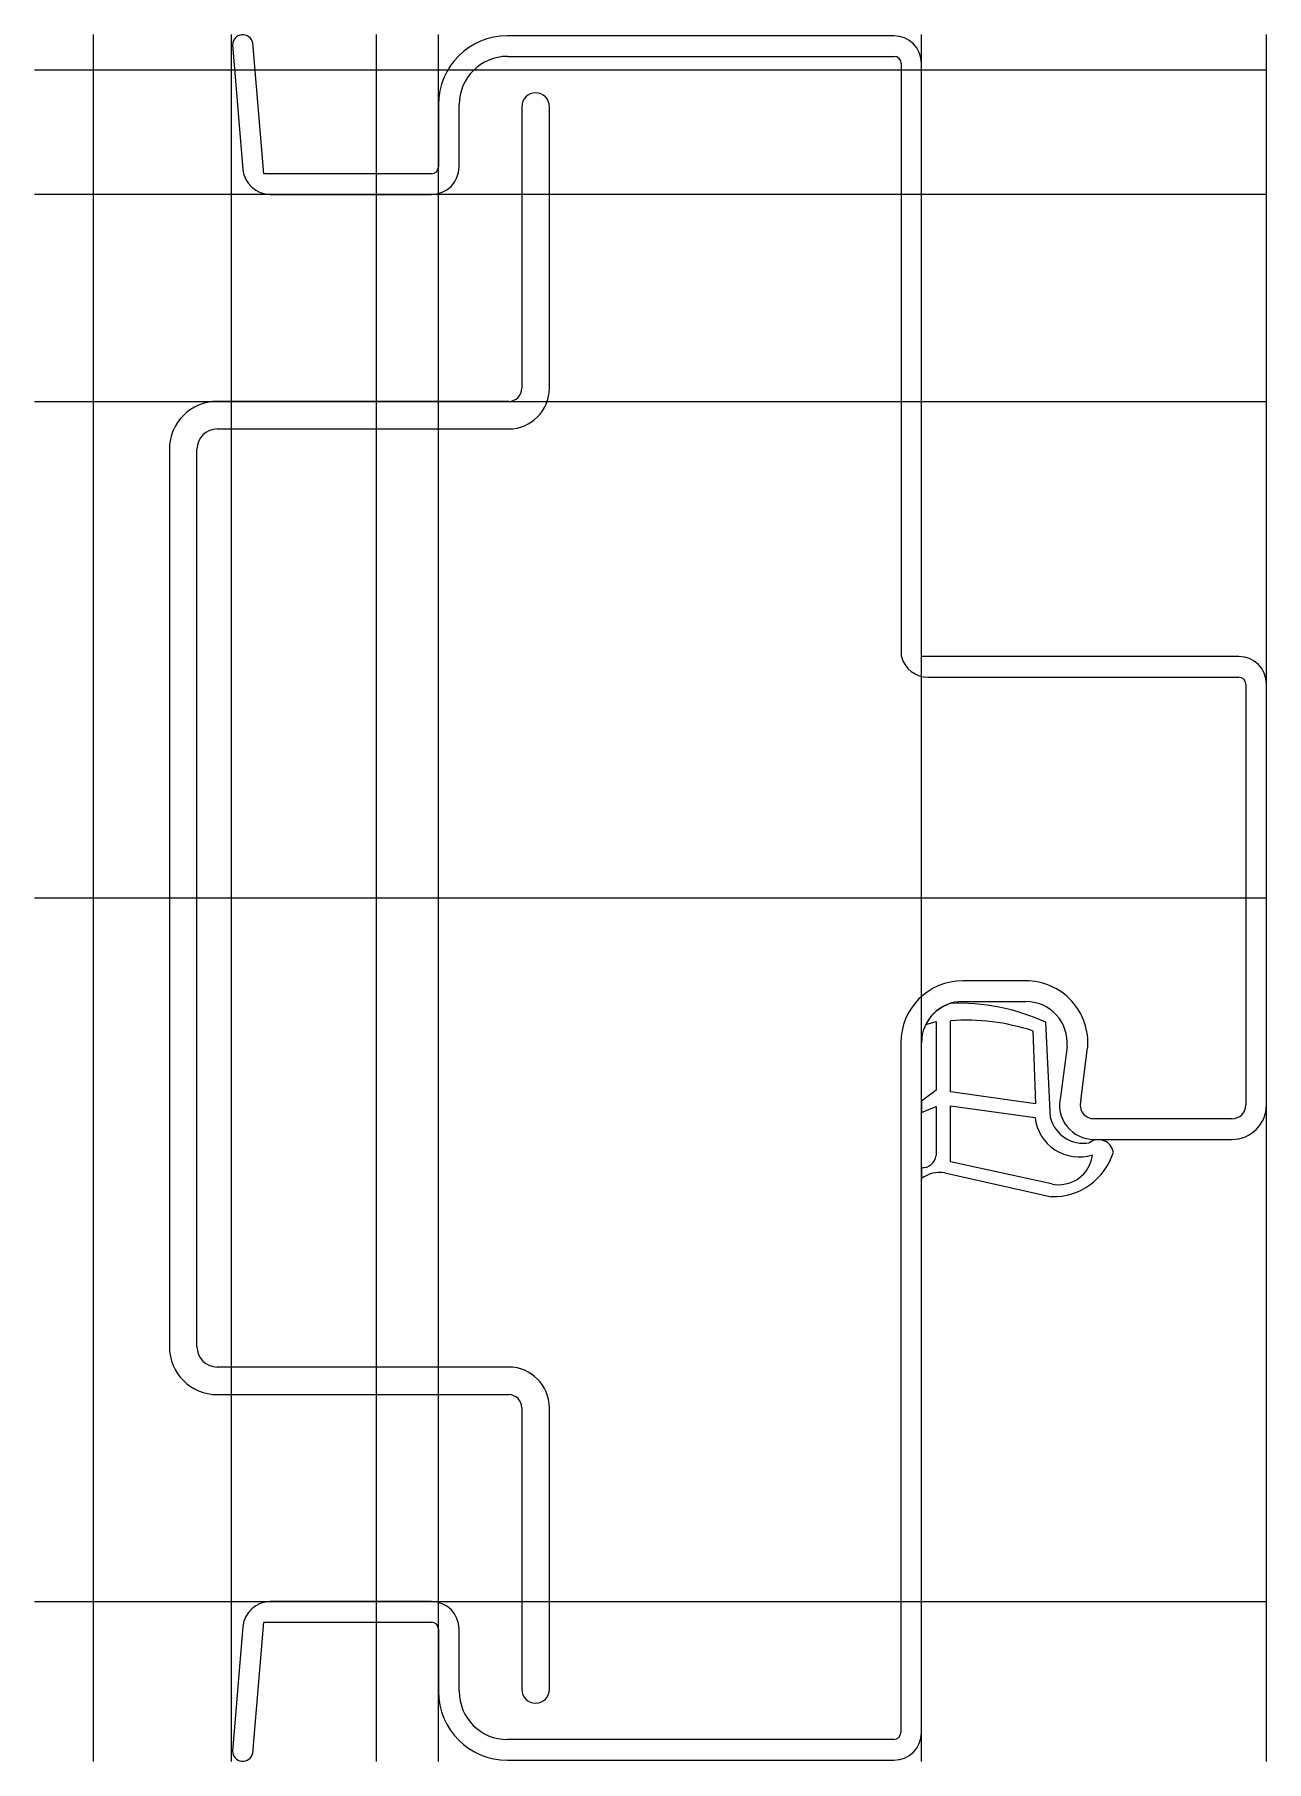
# Model space of a CAD drawing. Extents: x -25 to 64, y -12 to 114.
import ezdxf

# ---------------------------------------------------------------- set-up
doc = ezdxf.new("R2010")
doc.units = 0
doc.layers.get('0').update_dxf_attribs({"linetype": 'CONTINUOUS'})

msp = doc.modelspace()

# ---------------------------------------------------------------- linework, layer by layer
at = {"linetype": 'CONTINUOUS'}
for p, q in [((-20.5, -11.59), (-20.5, 113.59)), ((-10.5, -11.59), (-10.5, 113.59)), ((-10.43, 112.85), (-9.68, 103.8)), ((-8.15, 103.5), (-8.95, 112.99)), ((0, -11.59), (0, 113.59)), ((4.5, -11.59), (4.5, 113.59)), ((37.5, 113.5), (9.5, 113.5)), ((39.5, -11.59), (39.5, 113.59)), ((64.5, -11.59), (64.5, 113.59)), ((9.5, 112.01), (37.52, 112.01)), ((38.04, 111.49), (38.04, 68.51)), ((39.5, 68.51), (39.5, 111.5)), ((64.5, 111), (-24.77, 111)), ((4.5, 108.5), (4.5, 104)), ((6, 104), (6, 108.51)), ((10.54, 108.36), (10.54, 87.95)), ((12.54, 87.95), (12.54, 108.36)), ((4, 103.5), (-8.15, 103.5)), ((64.5, 102), (-24.77, 102)), ((-7.69, 102), (4, 102)), ((-24.77, 87), (64.5, 87)), ((9.6, 87), (-11.53, 87)), ((-11.53, 85), (9.6, 85)), ((-15, 83.53), (-15, 18.47)), ((-13, 18.47), (-13, 83.53)), ((62.5, 68.51), (39.5, 68.51)), ((39.99, 67), (62.5, 67)), ((63, 66.51), (63, 36)), ((64.5, 36), (64.5, 66.51)), ((64.5, 51), (-24.77, 51)), ((47.06, 45), (42.5, 45)), ((42.5, 43.5), (47.06, 43.5)), ((39.81, 41.82), (40.56, 42.05)), ((40.56, 42.05), (40.56, 37.08)), ((41.61, 36.94), (41.61, 42.1)), ((47.56, 41.37), (47.76, 36.09)), ((48.84, 35.04), (48.52, 41.99)), ((38, 40.5), (38, -9.5)), ((39.5, -9.5), (39.5, 40.5)), ((50.05, 40.24), (49.57, 36.59)), ((51.04, 36.29), (51.54, 40.13)), ((40.56, 37.08), (39.5, 36.28)), ((47.76, 36.09), (41.61, 36.94)), ((39.5, 36.28), (39.5, 35.46)), ((39.5, 35.46), (40.56, 35.89)), ((40.56, 35.89), (40.56, 32.34)), ((41.61, 31.87), (41.61, 35.93)), ((41.61, 35.93), (47.73, 35.09)), ((62, 35), (52, 35)), ((52, 33.5), (62, 33.5)), ((39.5, 31.45), (39.5, 30.66)), ((48.92, 30.28), (41.61, 31.87)), ((41.19, 31.08), (48.93, 29.35)), ((9.6, 17), (-11.53, 17)), ((-11.53, 15), (9.6, 15)), ((10.54, 14.05), (10.54, -6.36)), ((12.54, -6.36), (12.54, 14.05)), ((-24.77, 0), (64.5, 0)), ((4, 0), (-7.69, 0)), ((-9.68, -1.8), (-10.43, -10.85)), ((-8.95, -10.99), (-8.15, -1.5)), ((-8.15, -1.5), (4, -1.5)), ((4.5, -2), (4.5, -6.5)), ((6, -6.5), (6, -2)), ((37.5, -10), (9.5, -10)), ((9.5, -11.5), (37.5, -11.5))]:
    msp.add_line(p, q, dxfattribs=at)
for centre, radius, start, end in [((-9.68, 112.82), 0.75, 13.066, 177.7415), ((9.5, 108.5), 5, 90, 180), ((37.5, 111.5), 2, 0, 90), ((9.51, 108.5), 3.51, 90.163, 179.837), ((37.52, 111.49), 0.52, 360, 90), ((11.54, 108.36), 1, 0, 180), ((4, 104), 0.5, 270, 0), ((4, 104), 2, 270, 0), ((-7.69, 104), 2, 185.7392, 270.0007), ((9.59, 87.95), 2.95, 270.1942, 0.0003), ((9.59, 87.95), 0.95, 270.6031, 0.0032), ((-11.53, 83.53), 3.47, 90, 180), ((-11.53, 83.53), 1.47, 90, 180), ((39.99, 69.01), 2.01, 194.4038, 270.0907), ((62.5, 66.51), 2, 0, 90), ((62.5, 66.5), 0.5, 1.146, 90.0115), ((42.5, 40.5), 4.5, 90, 180), ((47.06, 40.5), 4.5, 355.2837, 89.9394), ((42.5, 40.5), 3, 90, 180), ((42.51, 40.5), 3, 107.7685, 153.9622), ((42.17, 28.1), 15.27, 65.4433, 92.1914), ((47.06, 40.5), 3, 355.0281, 90.0246), ((42.76, 26.88), 15.26, 71.6779, 94.3328), ((52, 36), 2.5, 166.3494, 270.0141), ((50.92, 35.44), 3.21, 186.208, 287.7539), ((52, 36), 1, 163.1418, 270.1704), ((62, 36), 1, 270, 0), ((62, 36), 2.5, 270, 0), ((51.27, 35.75), 2.53, 196.2867, 278.9025), ((49.04, 33.92), 4.57, 268.5767, 342.8367), ((52.33, 32.39), 1.09, 9.3108, 128.2198), ((39.57, 32.44), 0.99, 265.668, 354.3672), ((49.45, 32.69), 2.47, 257.613, 352.7315), ((40.83, 28.93), 2.18, 80.4154, 127.4975), ((-11.53, 18.47), 3.47, 180, 270), ((-11.53, 18.47), 1.47, 180, 270), ((9.59, 14.05), 2.95, 359.9997, 89.8058), ((9.59, 14.05), 0.95, 359.9968, 89.3969), ((-7.69, -2), 2, 89.9993, 174.2608), ((4, -2), 2, 0, 90), ((4, -2), 0.5, 0, 90), ((9.5, -6.5), 5, 180, 270), ((9.5, -6.5), 3.5, 180, 270), ((11.54, -6.36), 1, 180, 0), ((37.5, -9.5), 0.5, 270, 0), ((37.5, -9.5), 2, 270, 0), ((-9.68, -10.82), 0.75, 182.2585, 346.934)]:
    msp.add_arc(centre, radius, start, end, dxfattribs=at)

doc.saveas('drawing.dxf')
